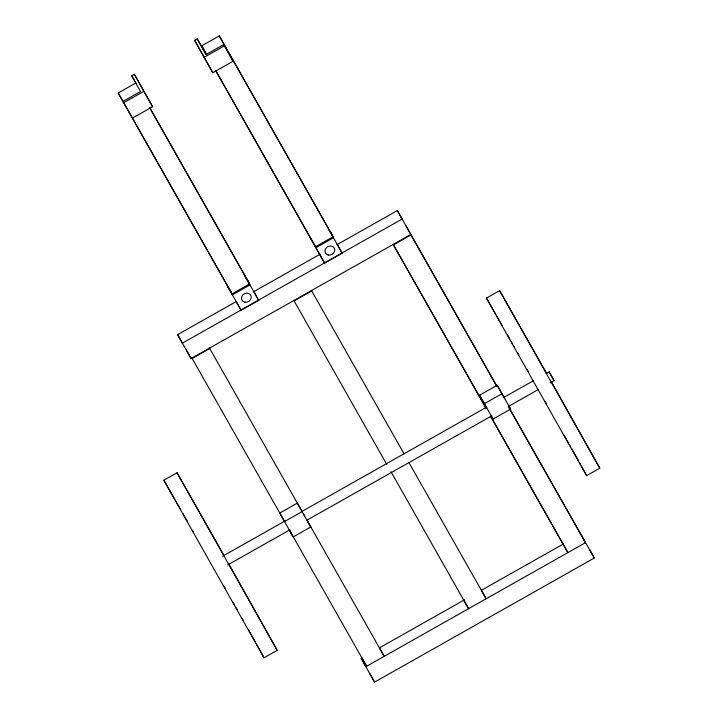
<?xml version="1.0" encoding="UTF-8"?>
<svg xmlns="http://www.w3.org/2000/svg" width="718" height="718" viewBox="0 0 718 718"><rect width="100%" height="100%" fill="white"/><g stroke="black" fill="none" stroke-linecap="round" stroke-linejoin="round"><path stroke-width="1.08" d="M149.559 107.332L249.595 283.906L232.022 293.833L122.931 101.471L140.513 91.545L131.762 75.821L134.401 74.34L152.584 106.722L132.372 118.138L131.663 116.863M232.3 60.034L233.009 61.308L212.797 72.724L194.614 40.343L197.244 38.853L205.976 54.236M134.401 74.34L143.86 91.33L123.64 102.746L118.201 92.972L135.783 83.046M206.434 54.326L201.704 45.826L219.286 35.9L333.098 236.761L315.525 246.687L216.028 71.082M219.286 35.9L224.016 44.399L205.994 54.568L197.244 38.853M204.074 57.332L224.285 45.925L223.576 44.651L233.009 61.308M315.875 247.728L333.448 237.802L328.718 229.302L342.181 253.194L324.599 263.12L311.145 239.229M336.814 244.775L397.359 210.58L402.089 219.08L182.354 343.159L177.624 334.66L236.222 301.569M253.795 291.643L320.21 254.145M258.677 300.339L245.215 276.448L249.945 284.947L232.372 294.874L227.642 286.374L241.095 310.266L258.677 300.339L253.948 291.84M177.624 334.66L191.078 358.542L410.822 234.472M192.119 358.524L209.692 348.598M294.075 300.95L311.657 291.023M406.092 225.973L410.974 234.948L393.401 244.874L486.194 408.497M228.62 563.531L277.211 650.355L264.027 657.805L163.848 480.225L177.032 472.785L224.24 555.777M551.2 381.393L599.799 468.217L586.615 475.657L486.427 298.087L499.611 290.646L546.82 373.629M508.532 405.356L510.633 409.134L493.06 419.061L479.597 395.178L497.179 385.252L504.817 398.714M484.327 403.678L501.909 393.751L497.179 385.252M222.652 556.199L285.028 520.981M301.587 511.629L486.75 407.079M503.318 397.727L533.528 380.666M546.192 373.513L549.117 371.861L554.081 380.648L550.176 382.856M284.472 521.537L302.045 511.611L297.315 503.121L279.742 513.047L293.195 536.929L310.777 527.003L307.098 520.397M227.615 564.985L289.982 529.767M306.55 520.415L491.713 415.866M508.272 406.514L538.482 389.452M379.66 647.735L464.627 599.763M481.231 590.384L563.262 544.065M585.574 542.637L365.83 666.708L361.1 658.209L374.554 682.1L594.298 558.03L589.568 549.53M599.799 468.217L499.611 290.646M486.427 298.087L495.806 314.358M277.211 650.355L177.032 472.785M163.848 480.225L173.226 496.497M496.874 316.234L500.069 321.852M501.137 323.728L502.205 325.595M173.756 497.439L174.824 499.306M175.892 501.182L176.96 503.058M178.019 504.925L180.685 509.609M507.545 334.992L509.681 338.761M511.288 341.58L512.356 343.464M513.424 345.349L514.492 347.234M501.909 393.751L510.633 409.134M397.359 210.58L496.829 386.185M508.425 406.639L594.298 558.03M410.974 234.948L496.587 385.916M509.295 408.318L585.511 542.727L580.844 534.138M479.597 395.178L486.687 407.68M393.087 244.165L485.88 407.797M490.852 416.557L567.929 552.654L490.609 416.296M224.016 44.399L333.098 236.761M201.704 45.826L206.667 54.568M215.804 70.84L324.599 263.12M194.614 40.343L203.338 55.726M311.343 290.323L404.135 453.947M408.865 462.446L486.185 598.803L481.455 590.313M293.761 300.25L386.867 464.582M390.969 471.672L468.612 608.729L463.882 600.239M143.86 91.33L152.584 106.722M131.762 75.821L136.124 83.521M149.882 108.059L249.595 283.906M118.201 92.972L232.022 293.833M209.387 347.889L302.224 511.772M303.588 514.178L304.692 516.125M306.9 520.02L384.229 656.378L379.499 647.878M302.045 511.611L310.777 527.003M191.805 357.815L284.651 521.699M289.327 529.947L366.647 666.304L361.917 657.805M182.821 513.361L184.957 517.131M186.034 519.015L187.102 520.9M192.442 530.315L193.51 532.2M517.741 352.969L518.836 354.907M527.066 369.438L528.161 371.377M551.532 376.178L549.117 371.861M551.666 376.34L554.081 380.648M564.088 435.108L566.188 438.842M545.052 401.299L546.111 403.184M233.108 602.312L234.678 605.112M236.258 607.913L237.308 609.779M242.029 618.189L243.079 620.056M224.061 586.274L225.129 588.159M567.247 440.735L568.306 442.62M569.356 444.514L570.415 446.399M571.474 448.292L578.349 460.57M248.365 629.489L253.131 637.988M579.399 462.464L580.458 464.358M581.508 466.251L586.615 475.657M253.66 638.93L255.24 641.766M256.29 643.66L264.027 657.805M491.48 416.234L493.06 419.061M337.451 244.694L342.181 253.194M203.858 56.677L212.797 72.724M236.366 301.766L241.095 310.266M369.824 673.601L374.554 682.1M289.516 530.324L293.195 536.929M186.348 350.043L191.078 358.542M244.775 302.179A5.044 4.425 -29.1 0 0 251.147 296.301A5.044 4.425 -29.1 0 0 243.097 294.631A5.044 4.425 -29.1 0 0 244.775 302.179M328.279 255.034A5.044 4.425 -29.1 0 0 334.651 249.155A5.044 4.425 -29.1 0 0 326.6 247.477A5.044 4.425 -29.1 0 0 328.279 255.034"/></g></svg>
